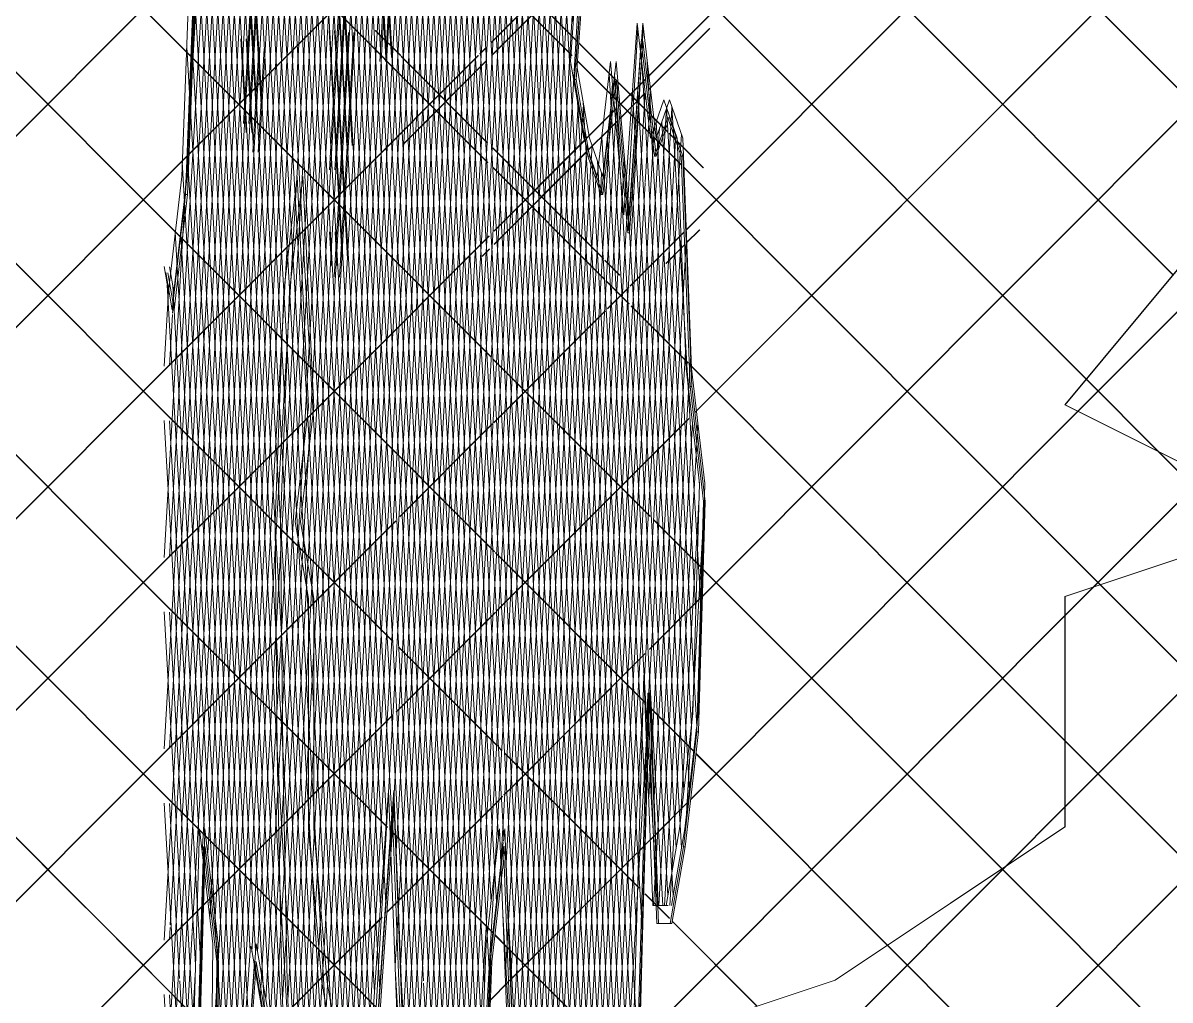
# Model space of a CAD drawing. Header units: millimetres. Extents: x -12186 to 152825, y -4386 to 9463.
# Drawn here: x 121776.2 to 122246.5, y 2484 to 2884.5 of the extents above; entities that cross this region are included whole.
import ezdxf

# ---------------------------------------------------------------- set-up
doc = ezdxf.new("R2010")
doc.units = ezdxf.units.MM
doc.layers.add('G-IMPT', color=8, linetype='Continuous', lineweight=5)
doc.layers.add('L-PLNT', color=71, linetype='Continuous', lineweight=5)

# ---------------------------------------------------------------- blocks, each defined once
blk = doc.blocks.new('SVA_Shades of Green Tree - Australian_Tree_based_on_Leopard_Tree_2901-V502-Section 4')
at = {"layer": 'G-IMPT'}
for p, q in [((-37479.13, 2801.15), (-37506.35, 3271.15)), ((-37476.91, 2801.15), (-37504.13, 3271.15)), ((-37482.46, 2780.32), (-37508.24, 3225.41)), ((-37480.25, 2780.32), (-37506.02, 3225.41)), ((-37509.41, 2690.55), (-37479.55, 3206.08)), ((-37507.19, 2690.55), (-37477.36, 3205.65)), ((-37590.54, 2544.3), (-37553.46, 3184.73)), ((-37588.33, 2544.3), (-37551.24, 3184.73)), ((-37530.71, 2750.63), (-37555.63, 3180.99)), ((-37528.49, 2750.63), (-37553.41, 3180.99)), ((-37408.15, 2862.19), (-37089.05, 3181.83)), ((-37408.13, 2862.08), (-37088.92, 3181.83)), ((-37530.05, 2648.69), (-38057.6, 3177.13)), ((-37529.92, 2648.69), (-38057.47, 3177.13)), ((-37530.71, 2829.06), (-37550.85, 3176.91)), ((-37528.49, 2829.06), (-37548.63, 3176.91)), ((-37530.71, 2636.45), (-37499.44, 3176.28)), ((-37528.49, 2636.45), (-37497.23, 3176.28)), ((-37513.18, 2703.84), (-37485.91, 3174.71)), ((-37510.96, 2703.89), (-37483.69, 3174.71)), ((-37587.52, 2518.16), (-37549.59, 3173.12)), ((-37585.3, 2518.16), (-37547.37, 3173.12)), ((-37499.7, 2779.75), (-37477.17, 3168.74)), ((-37497.48, 2779.75), (-37474.96, 3168.74)), ((-37586.75, 2452.95), (-37545.72, 3161.5)), ((-37584.54, 2452.95), (-37543.5, 3161.5)), ((-37630.51, 2670.89), (-38118.11, 3159.31)), ((-37630.38, 2670.89), (-38117.98, 3159.31)), ((-37524.22, 2670.04), (-37495.93, 3158.47)), ((-37522, 2670.04), (-37493.72, 3158.47)), ((-37478.31, 2865.5), (-37495.01, 3153.76)), ((-37476.1, 2865.5), (-37492.79, 3153.76)), ((-37392.3, 2799.63), (-37045.98, 3146.55)), ((-37392.3, 2799.51), (-37045.85, 3146.55)), ((-37530.71, 2672.21), (-37558.13, 3145.7)), ((-37528.49, 2672.21), (-37555.91, 3145.7)), ((-37515.25, 2870.43), (-37530.71, 3137.3)), ((-37502.29, 2652.02), (-37530.63, 3141.47)), ((-37513.04, 2870.43), (-37528.49, 3137.3)), ((-37500.07, 2652.02), (-37528.41, 3141.47)), ((-37520.65, 2653.32), (-37492.42, 3140.65)), ((-37518.43, 2653.32), (-37490.21, 3140.65)), ((-37606.24, 2508.62), (-37569.97, 3134.91)), ((-37606.24, 2587.05), (-37574.51, 3134.91)), ((-37606.24, 2665.48), (-37579.05, 3134.91)), ((-37604.01, 2587.18), (-37572.29, 3134.91)), ((-37604.01, 2665.61), (-37576.84, 3134.91)), ((-37603.66, 2514.79), (-37567.75, 3134.91)), ((-37560.27, 2633.73), (-37589.29, 3134.91)), ((-37558.06, 2633.73), (-37587.08, 3134.91)), ((-37584.91, 2406.28), (-37542.63, 3136.31)), ((-37559.79, 2703.94), (-37584.75, 3134.91)), ((-37582.7, 2406.28), (-37540.42, 3136.31)), ((-37557.58, 2703.94), (-37582.54, 3134.91)), ((-37557.98, 2750.99), (-37580.21, 3134.91)), ((-37555.76, 2750.99), (-37578, 3134.91)), ((-37555.55, 2787.53), (-37575.67, 3134.91)), ((-37553.34, 2787.53), (-37573.45, 3134.91)), ((-37552.52, 2813.67), (-37571.13, 3134.91)), ((-37550.31, 2813.67), (-37568.91, 3134.91)), ((-37606.24, 2430.2), (-37565.81, 3128.29)), ((-37603.95, 2431.34), (-37563.59, 3128.29)), ((-37533.91, 2570.62), (-37566.33, 3130.44)), ((-37531.69, 2570.62), (-37564.11, 3130.44)), ((-37494.18, 2796.55), (-37474.79, 3131.4)), ((-37491.97, 2796.55), (-37472.58, 3131.4)), ((-37385.49, 2649.61), (-36904.62, 3131.28)), ((-37385.49, 2649.48), (-36904.49, 3131.28)), ((-37487.79, 2793.84), (-37506.32, 3113.83)), ((-37485.57, 2793.84), (-37504.11, 3113.83)), ((-37603.33, 2401.93), (-37562.15, 3113.11)), ((-37594.73, 2512.13), (-37559.93, 3113.11)), ((-37530.68, 2593.38), (-37560.62, 3110.42)), ((-37528.47, 2593.38), (-37558.41, 3110.42)), ((-37388.6, 2724.92), (-37002.9, 3111.26)), ((-37388.58, 2724.8), (-37002.78, 3111.26)), ((-37549.62, 2780.42), (-37530.71, 3107.02)), ((-37547.4, 2780.42), (-37528.49, 3107.02)), ((-37489.54, 2798.29), (-37471.79, 3104.76)), ((-37487.33, 2798.29), (-37469.58, 3104.76)), ((-37558.69, 2528.08), (-37591.06, 3086.97)), ((-37556.48, 2528.08), (-37588.84, 3086.97)), ((-37580.53, 2403.55), (-37540.93, 3087.3)), ((-37578.31, 2403.55), (-37538.72, 3087.3)), ((-37551.95, 2818.62), (-37536.92, 3078.08)), ((-37549.73, 2818.62), (-37534.71, 3078.08)), ((-37152.46, 2819.46), (-37411.48, 3078.92)), ((-37152.33, 2819.46), (-37411.35, 3078.92)), ((-37516.27, 2101.5), (-37460.11, 3071.25)), ((-37514.05, 2101.5), (-37457.89, 3071.25)), ((-37504.21, 2231.3), (-37455.57, 3071.25)), ((-37501.99, 2231.3), (-37453.35, 3071.25)), ((-37478.8, 2826.84), (-37464.65, 3071.25)), ((-37476.59, 2826.84), (-37462.43, 3071.25)), ((-37409.95, 2155.58), (-37462.98, 3071.25)), ((-37407.74, 2155.58), (-37460.76, 3071.25)), ((-37407.22, 2186.94), (-37458.44, 3071.25)), ((-37405.09, 2188.23), (-37456.22, 3071.25)), ((-37504.09, 2604.67), (-37530.71, 3064.35)), ((-37501.87, 2604.67), (-37528.49, 3064.35)), ((-37492.74, 2800.94), (-37508.07, 3065.6)), ((-37490.53, 2800.94), (-37505.85, 3065.6)), ((-37441.55, 2622.74), (-37467.02, 3062.63)), ((-37439.33, 2622.74), (-37464.81, 3062.63)), ((-37405.81, 2240.87), (-37453.08, 3057.2)), ((-37413.48, 2411.63), (-37450.87, 3057.2)), ((-37466.27, 2808.04), (-37452.31, 3049.09)), ((-37464.05, 2808.04), (-37450.09, 3049.09)), ((-37530.05, 2883.98), (-37690.41, 3044.6)), ((-37529.92, 2883.98), (-37690.28, 3044.6)), ((-37530.74, 2871.18), (-37520.74, 3043.76)), ((-37528.52, 2871.18), (-37518.53, 3043.76)), ((-37503.91, 2758.44), (-37520.31, 3041.67)), ((-37501.69, 2758.44), (-37518.09, 3041.67)), ((-37460.49, 2871.47), (-37469.99, 3035.56)), ((-37458.28, 2871.47), (-37467.78, 3035.56)), ((-37557.18, 2423.48), (-37592.43, 3032.21)), ((-37554.96, 2423.48), (-37590.21, 3032.21)), ((-37530.05, 2805.55), (-37751.69, 3027.56)), ((-37529.92, 2805.55), (-37751.56, 3027.56)), ((-37547.55, 2737.65), (-37530.71, 3028.6)), ((-37545.34, 2737.65), (-37528.49, 3028.6)), ((-37530.71, 2793.31), (-37517.19, 3026.72)), ((-37528.49, 2793.31), (-37514.97, 3026.72)), ((-37496.6, 2789.18), (-37510.13, 3022.83)), ((-37494.39, 2789.18), (-37507.92, 3022.83)), ((-37458.37, 2865.91), (-37449.48, 3019.43)), ((-37456.16, 2865.91), (-37447.27, 3019.43)), ((-37530.05, 2727.12), (-37812.97, 3010.52)), ((-37529.92, 2727.12), (-37812.84, 3010.52)), ((-37500.46, 2777.42), (-37514.02, 3011.53)), ((-37498.25, 2777.42), (-37511.81, 3011.53)), ((-37530.71, 2714.88), (-37513.63, 3009.67)), ((-37528.49, 2714.88), (-37511.42, 3009.67)), ((-37463.27, 2840.98), (-37472.97, 3008.49)), ((-37461.05, 2840.98), (-37470.75, 3008.49)), ((-37192.49, 2781.26), (-37419.96, 3009.11)), ((-37192.62, 2781.26), (-37419.95, 3008.98)), ((-37455.6, 2835.41), (-37446.66, 2989.77)), ((-37453.38, 2835.41), (-37444.44, 2989.77)), ((-37514.64, 2708.59), (-37530.71, 2985.92)), ((-37512.43, 2708.59), (-37528.49, 2985.92)), ((-37562.63, 2439.15), (-37593.8, 2977.44)), ((-37560.41, 2439.15), (-37591.59, 2977.44)), ((-37531.33, 2834.34), (-37539.69, 2978.75)), ((-37529.11, 2834.34), (-37537.48, 2978.75)), ((-37466.04, 2810.49), (-37475.94, 2981.42)), ((-37463.83, 2810.49), (-37473.73, 2981.42)), ((-37795.54, 2709.43), (-37530.05, 2975.37)), ((-37795.41, 2709.43), (-37529.92, 2975.37)), ((-37573.69, 2843.27), (-37566.62, 2965.31)), ((-37571.48, 2843.27), (-37564.41, 2965.31)), ((-37453.6, 2791.48), (-37443.83, 2960.11)), ((-37451.39, 2791.48), (-37441.62, 2960.11)), ((-37568.62, 2850.91), (-37574.61, 2954.26)), ((-37566.41, 2850.91), (-37572.39, 2954.26)), ((-37538.45, 2824.36), (-37530.71, 2958.11)), ((-37536.24, 2824.36), (-37528.49, 2958.11)), ((-37547.89, 2653.42), (-37530.71, 2950.17)), ((-37545.68, 2653.42), (-37528.49, 2950.17)), ((-37517.71, 2868.78), (-37513.42, 2942.87)), ((-37515.5, 2868.78), (-37511.21, 2942.87)), ((-37228.22, 2738.49), (-37431.39, 2942.01)), ((-37228.09, 2738.49), (-37431.37, 2942.12)), ((-37438.5, 2883.78), (-37441.49, 2935.49)), ((-37452.84, 2726.13), (-37441.01, 2930.45)), ((-37450.63, 2726.13), (-37438.8, 2930.45)), ((-37485.58, 2788.23), (-37477.53, 2927.24)), ((-37483.37, 2788.23), (-37475.32, 2927.24)), ((-37468.82, 2779.99), (-37477.5, 2929.85)), ((-37466.61, 2779.99), (-37475.28, 2929.85)), ((-37570.94, 2504.21), (-37595.17, 2922.68)), ((-37568.72, 2504.21), (-37592.96, 2922.68)), ((-37438.64, 2878.91), (-37472.64, 2912.97)), ((-37438.63, 2878.77), (-37472.64, 2912.84)), ((-37516.04, 2654.23), (-37530.71, 2907.49)), ((-37513.82, 2654.23), (-37528.49, 2907.49)), ((-37472.09, 2876.57), (-37439.82, 2908.9)), ((-37472.09, 2876.45), (-37439.82, 2908.77)), ((-37593.54, 2905.16), (-37596.77, 2821.58)), ((-37438.85, 2871.18), (-37472.52, 2904.9)), ((-37438.98, 2871.18), (-37472.52, 2904.77)), ((-37472, 2871.18), (-37439.61, 2903.62)), ((-37471.87, 2871.18), (-37439.61, 2903.5)), ((-37451.88, 2664.27), (-37438.19, 2900.8)), ((-37438.05, 2864.83), (-37435.97, 2900.8)), ((-37771.51, 2655.08), (-37530.05, 2896.94)), ((-37771.38, 2655.08), (-37529.92, 2896.94)), ((-37473.43, 2827.26), (-37530.05, 2883.98)), ((-37473.43, 2827.39), (-37529.92, 2883.98)), ((-37533.18, 2787.87), (-37538.6, 2881.4)), ((-37536.46, 2780.32), (-37530.65, 2880.67)), ((-37530.96, 2787.87), (-37536.38, 2881.4)), ((-37534.24, 2780.32), (-37528.43, 2880.67)), ((-37509.35, 2871.18), (-37519.66, 2881.51)), ((-37509.22, 2871.18), (-37519.53, 2881.51)), ((-37440.25, 2394.64), (-37411.99, 2882.6)), ((-37436.85, 2877.12), (-37438.49, 2878.76)), ((-37436.86, 2877), (-37438.49, 2878.63)), ((-37410.09, 2877.09), (-37409.77, 2882.6)), ((-37407.58, 2857.28), (-37382.66, 2882.25)), ((-37407.57, 2857.17), (-37382.53, 2882.25)), ((-37573.41, 2468.57), (-37596.93, 2874.68)), ((-37571.25, 2469.4), (-37594.72, 2874.68)), ((-37572.51, 2839.69), (-37574.73, 2877.98)), ((-37570.3, 2839.69), (-37572.52, 2877.98)), ((-37569.83, 2831.51), (-37567.37, 2874.03)), ((-37567.61, 2831.51), (-37565.15, 2874.03)), ((-37476.72, 2871.94), (-37474.21, 2874.45)), ((-37476.72, 2871.81), (-37474.21, 2874.32)), ((-37438.03, 2394.64), (-37410.27, 2874.11)), ((-37421.25, 2861.36), (-37436.17, 2876.3)), ((-37421.12, 2861.36), (-37436.16, 2876.42)), ((-37410.55, 2876.52), (-37415.46, 2805.85)), ((-37410.27, 2874.11), (-37410.09, 2877.09)), ((-37547.05, 2589.49), (-37530.74, 2871.18)), ((-37544.84, 2589.49), (-37528.52, 2871.18)), ((-37530.05, 2818.51), (-37477.47, 2871.18)), ((-37529.92, 2818.51), (-37477.34, 2871.18)), ((-37473.56, 2835.46), (-37508.96, 2870.91)), ((-37473.56, 2835.33), (-37508.96, 2870.79)), ((-37507.94, 2835.18), (-37474.12, 2869.06)), ((-37453.03, 2742.7), (-37460.49, 2871.47)), ((-37450.82, 2742.7), (-37458.28, 2871.47)), ((-37422.33, 2854.63), (-37436.68, 2869)), ((-37507.81, 2835.18), (-37474.12, 2868.93)), ((-37471.22, 2743.06), (-37478.31, 2865.5)), ((-37469.01, 2743.06), (-37476.1, 2865.5)), ((-37470.75, 2652.15), (-37458.37, 2865.91)), ((-37468.54, 2652.15), (-37456.16, 2865.91)), ((-37449.67, 2664.27), (-37438.07, 2864.55)), ((-37422.34, 2854.51), (-37436.68, 2868.88)), ((-37393.07, 2569.97), (-37410.37, 2868.59)), ((-37407.41, 2855.85), (-37408.15, 2868.59)), ((-37437.61, 2597.08), (-37422.38, 2860.02)), ((-37403.96, 2522.78), (-37423.71, 2863.81)), ((-37421.36, 2861.36), (-37421.5, 2863.81)), ((-37420.98, 2854.88), (-37421.36, 2861.36)), ((-37412.32, 2852.54), (-37420.78, 2861.02)), ((-37412.33, 2852.42), (-37420.76, 2860.87)), ((-37420.38, 2856.4), (-37420.17, 2860.02)), ((-37411.92, 2858.29), (-37408.93, 2861.29)), ((-37411.91, 2858.42), (-37408.93, 2861.41)), ((-37437.14, 2369.88), (-37408.96, 2856.47)), ((-37401.75, 2522.78), (-37420.98, 2854.88)), ((-37420.67, 2851.3), (-37420.38, 2856.4)), ((-37419.86, 2850.46), (-37411.91, 2858.42)), ((-37419.85, 2850.34), (-37411.92, 2858.29)), ((-37396.25, 2546.43), (-37414.18, 2856.07)), ((-37412.33, 2852.4), (-37408.93, 2855.81)), ((-37412.32, 2852.54), (-37408.93, 2855.93)), ((-37394.04, 2546.43), (-37411.97, 2856.07)), ((-37406.67, 2843.11), (-37407.41, 2855.85)), ((-37406.99, 2852.22), (-37406.75, 2856.47)), ((-37450.45, 2610.62), (-37436.51, 2851.32)), ((-37414, 2460.81), (-37436.67, 2852.24)), ((-37435.39, 2597.08), (-37420.67, 2851.3)), ((-37434.59, 2846.28), (-37434.29, 2851.32)), ((-37433.87, 2842.17), (-37434.45, 2852.24)), ((-37420.82, 2852.99), (-37422.34, 2854.51)), ((-37420.83, 2853.13), (-37422.33, 2854.63)), ((-37412.83, 2845.12), (-37420.02, 2852.32)), ((-37412.84, 2845), (-37420.01, 2852.18)), ((-37419.42, 2845.42), (-37412.32, 2852.54)), ((-37419.41, 2845.3), (-37412.33, 2852.4)), ((-37407.15, 2847.24), (-37412.33, 2852.42)), ((-37407.17, 2847.39), (-37412.32, 2852.54)), ((-37407.24, 2847.97), (-37406.99, 2852.22)), ((-37434.77, 2843.1), (-37434.59, 2846.28)), ((-37433.02, 2837.28), (-37423.2, 2847.12)), ((-37433, 2837.17), (-37423.21, 2846.97)), ((-37427.61, 2377.61), (-37400.25, 2850.08)), ((-37423.21, 2846.97), (-37420.53, 2849.66)), ((-37423.2, 2847.12), (-37420.54, 2849.78)), ((-37408.91, 2819.08), (-37407.24, 2847.97)), ((-37401.16, 2841.37), (-37406.34, 2846.55)), ((-37401.2, 2841.27), (-37406.32, 2846.4)), ((-37388.22, 2643.08), (-37400.2, 2849.95)), ((-37398.38, 2844.03), (-37398.03, 2850.08)), ((-37397.5, 2841.48), (-37397.99, 2849.95)), ((-37450.9, 2627.33), (-37463.27, 2840.98)), ((-37448.68, 2627.33), (-37461.05, 2840.98)), ((-37448.23, 2610.62), (-37434.77, 2843.1)), ((-37433.5, 2835.8), (-37433.87, 2842.17)), ((-37432.21, 2832.61), (-37423.91, 2840.92)), ((-37432.19, 2832.5), (-37423.93, 2840.78)), ((-37430.03, 2414.22), (-37405.29, 2841.49)), ((-37425.39, 2377.61), (-37398.49, 2842.21)), ((-37423.93, 2840.78), (-37420.09, 2844.62)), ((-37423.91, 2840.92), (-37420.1, 2844.74)), ((-37406.11, 2838.26), (-37412.84, 2845)), ((-37406.13, 2838.4), (-37412.83, 2845.12)), ((-37390.86, 2569.97), (-37406.67, 2843.11)), ((-37390.04, 2596.1), (-37404.4, 2844.03)), ((-37403.46, 2834.75), (-37403.07, 2841.49)), ((-37401.91, 2839.22), (-37402.19, 2844.03)), ((-37399.88, 2839.95), (-37401.2, 2841.27)), ((-37399.87, 2840.08), (-37401.16, 2841.37)), ((-37398.49, 2842.21), (-37398.38, 2844.03)), ((-37397.35, 2838.94), (-37397.5, 2841.48)), ((-37470.92, 2799.31), (-37433.65, 2836.65)), ((-37470.92, 2799.19), (-37433.63, 2836.54)), ((-37410.97, 2565.37), (-37426.74, 2837.67)), ((-37424.45, 2836.31), (-37424.53, 2837.67)), ((-37409.03, 2570.04), (-37424.45, 2836.31)), ((-37409.36, 2614.25), (-37396.35, 2838.88)), ((-37403.21, 2835.48), (-37405.29, 2837.57)), ((-37403.24, 2835.38), (-37405.28, 2837.42)), ((-37387.83, 2596.1), (-37401.91, 2839.22)), ((-37396.61, 2836.81), (-37399.16, 2839.36)), ((-37396.54, 2836.61), (-37399.15, 2839.22)), ((-37386.28, 2647.75), (-37397.35, 2838.94)), ((-37394.49, 2832.83), (-37394.14, 2838.88)), ((-37426.1, 2787.92), (-37471.44, 2833.33)), ((-37426.09, 2787.79), (-37471.43, 2833.2)), ((-37470.84, 2793.92), (-37432.84, 2831.98)), ((-37470.84, 2793.79), (-37432.82, 2831.87)), ((-37470.38, 2580.15), (-37455.6, 2835.41)), ((-37468.17, 2580.15), (-37453.38, 2835.41)), ((-37448.34, 2568.53), (-37432.96, 2834.11)), ((-37412.06, 2465.48), (-37433.5, 2835.8)), ((-37431.1, 2828.07), (-37430.75, 2834.11)), ((-37427.81, 2414.22), (-37403.46, 2834.75)), ((-37394.07, 2826.19), (-37403.24, 2835.38)), ((-37394.07, 2826.33), (-37403.21, 2835.48)), ((-37385.02, 2825.2), (-37395.48, 2835.67)), ((-37385.15, 2825.2), (-37395.41, 2835.48)), ((-37394.59, 2831.01), (-37394.49, 2832.83)), ((-37575.89, 2432.93), (-37598.75, 2827.63)), ((-37573.73, 2433.76), (-37596.54, 2827.63)), ((-37520.49, 2652.69), (-37530.71, 2829.06)), ((-37518.28, 2652.69), (-37528.49, 2829.06)), ((-37481.62, 2778.18), (-37478.8, 2826.84)), ((-37479.41, 2778.18), (-37476.59, 2826.84)), ((-37440.3, 2472.22), (-37419.65, 2828.65)), ((-37431.21, 2826.25), (-37431.1, 2828.07)), ((-37412.49, 2513.09), (-37430.7, 2827.6)), ((-37428, 2819.14), (-37428.49, 2827.6)), ((-37417.65, 2825.03), (-37417.44, 2828.65)), ((-37407.15, 2614.25), (-37394.59, 2831.01)), ((-37425.81, 2779.69), (-37471.31, 2825.27)), ((-37425.81, 2779.56), (-37471.31, 2825.14)), ((-37446.13, 2568.53), (-37431.21, 2826.25)), ((-37439.91, 2635.81), (-37429.07, 2822.91)), ((-37427.21, 2816.87), (-37426.86, 2822.91)), ((-37417.95, 2819.94), (-37417.65, 2825.03)), ((-37222.3, 2654.26), (-37393.31, 2825.56)), ((-37222.42, 2654.26), (-37393.3, 2825.43)), ((-37694.75, 2653.54), (-37530.05, 2818.51)), ((-37694.62, 2653.54), (-37529.92, 2818.51)), ((-37596.77, 2821.58), (-37597.27, 2817.25)), ((-37560.61, 2669.04), (-37551.95, 2818.62)), ((-37558.4, 2669.04), (-37549.73, 2818.62)), ((-37554.86, 2774.4), (-37549.39, 2821.58)), ((-37549.39, 2821.58), (-37544.84, 2727.22)), ((-37438.08, 2472.22), (-37417.95, 2819.94)), ((-37434.92, 2369.88), (-37408.93, 2818.83)), ((-37427.85, 2816.59), (-37428, 2819.14)), ((-37399.66, 2526.83), (-37416.66, 2820.43)), ((-37397.44, 2526.83), (-37414.45, 2820.43)), ((-37547.36, 2724.54), (-37552.52, 2813.67)), ((-37545.15, 2724.54), (-37550.31, 2813.67)), ((-37437.69, 2635.81), (-37427.31, 2815.05)), ((-37410.54, 2517.76), (-37427.85, 2816.59)), ((-37427.31, 2815.05), (-37427.21, 2816.87)), ((-37231.54, 2725.38), (-37142.56, 2814.51)), ((-37231.41, 2725.38), (-37142.43, 2814.51)), ((-37471.13, 2724.14), (-37466.27, 2808.04)), ((-37468.91, 2724.14), (-37464.05, 2808.04)), ((-37416.8, 1960.06), (-37466.04, 2810.49)), ((-37415.41, 1974.38), (-37463.83, 2810.49)), ((-37472.11, 2747.51), (-37530.05, 2805.55)), ((-37472.11, 2747.64), (-37529.92, 2805.55)), ((-37579.18, 2411.3), (-37601.62, 2798.81)), ((-37599.33, 2797.44), (-37599.41, 2798.81)), ((-37537.56, 2785.06), (-37538.36, 2798.88)), ((-37535.34, 2785.06), (-37536.14, 2798.88)), ((-37474.79, 2490.88), (-37492.74, 2800.94)), ((-37472.77, 2494.34), (-37490.53, 2800.94)), ((-37470.78, 2656.94), (-37479.13, 2801.15)), ((-37468.56, 2656.94), (-37476.91, 2801.15)), ((-37415.14, 2776.76), (-37393.02, 2798.92)), ((-37415.13, 2776.64), (-37393.01, 2798.8)), ((-37392.1, 2794.36), (-37386.74, 2799.73)), ((-37392.1, 2794.24), (-37386.61, 2799.73)), ((-37576.97, 2411.3), (-37599.33, 2797.44)), ((-37530.05, 2740.08), (-37472.93, 2797.3)), ((-37529.92, 2740.08), (-37472.93, 2797.17)), ((-37521.11, 2253.23), (-37489.54, 2798.29)), ((-37518.89, 2253.23), (-37487.33, 2798.29)), ((-37502.34, 2655.71), (-37494.18, 2796.55)), ((-37500.12, 2655.71), (-37491.97, 2796.55)), ((-37472.17, 2524.2), (-37487.79, 2793.84)), ((-37469.96, 2524.2), (-37485.57, 2793.84)), ((-37407.54, 2567.2), (-37394.24, 2796.87)), ((-37392.57, 2787.48), (-37392.13, 2795.13)), ((-37392.13, 2795.13), (-37392.03, 2796.87)), ((-37545.55, 2536.97), (-37530.71, 2793.31)), ((-37543.34, 2536.97), (-37528.49, 2793.31)), ((-37476.6, 2443.83), (-37496.6, 2789.18)), ((-37474.59, 2447.29), (-37494.39, 2789.18)), ((-37475.79, 2788.95), (-37472.84, 2791.91)), ((-37475.79, 2788.83), (-37472.84, 2791.78)), ((-37468.15, 2540.19), (-37453.6, 2791.48)), ((-37465.94, 2540.19), (-37451.39, 2791.48)), ((-37400.54, 2785.91), (-37392.81, 2793.65)), ((-37400.41, 2785.91), (-37392.81, 2793.52)), ((-37550.39, 2698.4), (-37555.55, 2787.53)), ((-37548.18, 2698.4), (-37553.34, 2787.53)), ((-37520.46, 2185.92), (-37485.58, 2788.23)), ((-37518.25, 2185.92), (-37483.37, 2788.23)), ((-37419.36, 2781.16), (-37425.54, 2787.36)), ((-37419.48, 2781.16), (-37425.53, 2787.22)), ((-37405.33, 2567.2), (-37392.57, 2787.48)), ((-37559.96, 2601.82), (-37549.62, 2780.42)), ((-37557.75, 2601.82), (-37547.4, 2780.42)), ((-37503.27, 2718.09), (-37499.7, 2779.75)), ((-37501.05, 2718.09), (-37497.48, 2779.75)), ((-37470.33, 2570.82), (-37482.46, 2780.32)), ((-37468.12, 2570.82), (-37480.25, 2780.32)), ((-37421.14, 1956.62), (-37468.82, 2779.99)), ((-37418.92, 1956.62), (-37466.61, 2779.99)), ((-37591.8, 2550.71), (-37604.9, 2776.99)), ((-37602.36, 2771.31), (-37602.69, 2776.99)), ((-37518.4, 2143.15), (-37481.62, 2778.18)), ((-37516.18, 2143.15), (-37479.41, 2778.18)), ((-37479.12, 2408.9), (-37500.46, 2777.42)), ((-37476.91, 2408.9), (-37498.25, 2777.42)), ((-37415.52, 2769.38), (-37425.08, 2778.96)), ((-37415.51, 2769.25), (-37425.07, 2778.82)), ((-37424.45, 2767.44), (-37415.65, 2776.25)), ((-37424.44, 2767.32), (-37415.65, 2776.12)), ((-37606.24, 2743.91), (-37604.46, 2774.48)), ((-37602.51, 2769.98), (-37602.25, 2774.48)), ((-37589.58, 2550.71), (-37602.36, 2771.31)), ((-37558.5, 2680.04), (-37554.86, 2774.4)), ((-37602.77, 2765.52), (-37602.68, 2767)), ((-37602.68, 2767), (-37602.57, 2769.02)), ((-37471.03, 2720.78), (-37425.36, 2766.53)), ((-37471.02, 2720.65), (-37425.35, 2766.4)), ((-37391.36, 2745.19), (-37414.78, 2768.64)), ((-37391.35, 2745.05), (-37414.78, 2768.51)), ((-37604.01, 2744.04), (-37602.79, 2765.08)), ((-37483.02, 2397.7), (-37503.91, 2758.44)), ((-37480.8, 2397.7), (-37501.69, 2758.44)), ((-37236.9, 2563.16), (-37048.54, 2751.83)), ((-37236.77, 2563.16), (-37048.41, 2751.83)), ((-37547.05, 2562.31), (-37557.98, 2750.99)), ((-37544.84, 2562.31), (-37555.76, 2750.99)), ((-37526.85, 2684), (-37530.71, 2750.63)), ((-37524.63, 2684), (-37528.49, 2750.63)), ((-37406.98, 2682.4), (-37471.37, 2746.89)), ((-37406.98, 2682.27), (-37471.37, 2746.76)), ((-37405.58, 2522.78), (-37392.43, 2749.82)), ((-37390.76, 2740.44), (-37390.31, 2748.08)), ((-37390.31, 2748.08), (-37390.21, 2749.82)), ((-37424.82, 1941.73), (-37471.22, 2743.06)), ((-37422.6, 1941.73), (-37469.01, 2743.06)), ((-37444.65, 2597.96), (-37453.03, 2742.7)), ((-37442.44, 2597.96), (-37450.82, 2742.7)), ((-37236.77, 2590.33), (-37390.15, 2743.97)), ((-37236.9, 2590.33), (-37390.15, 2743.84)), ((-37585.19, 2684.85), (-37530.05, 2740.08)), ((-37585.07, 2684.85), (-37529.92, 2740.08)), ((-37549.26, 2708.11), (-37547.55, 2737.65)), ((-37547.05, 2708.11), (-37545.34, 2737.65)), ((-37403.36, 2522.78), (-37390.76, 2740.44)), ((-37198.73, 2708.95), (-37228.22, 2738.49)), ((-37198.6, 2708.95), (-37228.09, 2738.49)), ((-37544.84, 2727.22), (-37550.3, 2680.04)), ((-37538.15, 2565.41), (-37547.36, 2724.54)), ((-37535.93, 2565.41), (-37545.15, 2724.54)), ((-37470.79, 2667.76), (-37530.05, 2727.12)), ((-37470.8, 2667.89), (-37529.92, 2727.12)), ((-37502.39, 2184.25), (-37471.13, 2724.14)), ((-37500.18, 2184.25), (-37468.91, 2724.14)), ((-37466.34, 2493.14), (-37452.84, 2726.13)), ((-37464.12, 2493.14), (-37450.63, 2726.13)), ((-37390.3, 2566.36), (-37231.54, 2725.38)), ((-37390.27, 2566.26), (-37231.41, 2725.38)), ((-37593.31, 2498.43), (-37606.24, 2721.61)), ((-37591.37, 2503.1), (-37604.01, 2721.48)), ((-37509.55, 2682.19), (-37471.66, 2720.15)), ((-37509.55, 2682.06), (-37471.66, 2720.02)), ((-37470.01, 2643.37), (-37391.06, 2722.46)), ((-37470.01, 2643.24), (-37391.06, 2722.32)), ((-37401.03, 2522.78), (-37389.58, 2720.63)), ((-37387.61, 2716.38), (-37387.36, 2720.63)), ((-37539.07, 2570.41), (-37530.71, 2714.88)), ((-37536.86, 2570.41), (-37528.49, 2714.88)), ((-37507.67, 2642.01), (-37503.27, 2718.09)), ((-37505.46, 2642.01), (-37501.05, 2718.09)), ((-37387.85, 2712.13), (-37387.61, 2716.38)), ((-37398.82, 2522.78), (-37387.85, 2712.13)), ((-37551.3, 2673.02), (-37549.26, 2708.11)), ((-37549.08, 2673.02), (-37547.05, 2708.11)), ((-37489.47, 2273.91), (-37514.64, 2708.59)), ((-37499.88, 2491.83), (-37512.43, 2708.59)), ((-37406.66, 2314.68), (-37017.21, 2704.78)), ((-37406.65, 2314.57), (-37017.09, 2704.78)), ((-37163.7, 2673.86), (-37198.73, 2708.95)), ((-37163.57, 2673.86), (-37198.6, 2708.95)), ((-37541.78, 2392.8), (-37559.79, 2703.94)), ((-37539.48, 2391.38), (-37557.58, 2703.94)), ((-37516.04, 2654.49), (-37513.18, 2703.84)), ((-37513.82, 2654.49), (-37510.96, 2703.84)), ((-37547.73, 2652.51), (-37550.39, 2698.4)), ((-37545.52, 2652.51), (-37548.18, 2698.4)), ((-37386.71, 2695.35), (-37386.77, 2696.38)), ((-37384.49, 2695.35), (-37384.55, 2696.38)), ((-37225.16, 2653.35), (-37179.34, 2699.25)), ((-37225.03, 2653.35), (-37179.21, 2699.25)), ((-37525.56, 2411.61), (-37509.41, 2690.55)), ((-37523.34, 2411.61), (-37507.19, 2690.55)), ((-37394.45, 2558.11), (-37386.92, 2688.11)), ((-37385.51, 2674.09), (-37384.7, 2688.11)), ((-37745.99, 2523.78), (-37585.19, 2684.85)), ((-37745.86, 2523.78), (-37585.07, 2684.85)), ((-37517.52, 2522.94), (-37526.85, 2684)), ((-37515.35, 2523.77), (-37524.63, 2684)), ((-37385.89, 2661.27), (-37405.41, 2680.82)), ((-37557.59, 2585.68), (-37558.5, 2680.04)), ((-37550.3, 2680.04), (-37544.84, 2648.59)), ((-37530.05, 2661.65), (-37511.24, 2680.5)), ((-37529.92, 2661.65), (-37511.24, 2680.37)), ((-37385.89, 2661.15), (-37405.41, 2680.7)), ((-37558.94, 2540.99), (-37551.3, 2673.02)), ((-37556.73, 2540.99), (-37549.08, 2673.02)), ((-37528, 2625.57), (-37530.71, 2672.21)), ((-37525.79, 2625.57), (-37528.49, 2672.21)), ((-37392.23, 2558.11), (-37385.51, 2674.09)), ((-37530.05, 2570.27), (-37630.51, 2670.89)), ((-37529.92, 2570.27), (-37630.38, 2670.89)), ((-37570.18, 2503.82), (-37560.61, 2669.04)), ((-37567.96, 2503.82), (-37558.4, 2669.04)), ((-37530.71, 2558.03), (-37524.22, 2670.04)), ((-37528.49, 2558.03), (-37522, 2670.04)), ((-37408.93, 2605.92), (-37470.33, 2667.43)), ((-37408.93, 2605.79), (-37470.33, 2667.3)), ((-37464.32, 2449.43), (-37451.88, 2664.27)), ((-37462.11, 2449.43), (-37449.67, 2664.27)), ((-37565.23, 2626.42), (-37530.05, 2661.65)), ((-37565.1, 2626.42), (-37529.92, 2661.65)), ((-37262.63, 2537.81), (-37385.17, 2660.55)), ((-37262.76, 2537.81), (-37385.17, 2660.43)), ((-37530.05, 2491.83), (-37692.1, 2654.16)), ((-37529.92, 2491.83), (-37691.98, 2654.16)), ((-37557.7, 2484), (-37547.89, 2653.42)), ((-37555.49, 2484), (-37545.68, 2653.42)), ((-37530.71, 2479.6), (-37520.65, 2653.32)), ((-37528.49, 2479.6), (-37518.43, 2653.32)), ((-37515.04, 2558.58), (-37520.49, 2652.69)), ((-37512.9, 2559.91), (-37518.28, 2652.69)), ((-37516.97, 2638.38), (-37516.04, 2654.49)), ((-37482.78, 2080), (-37516.04, 2654.23)), ((-37514.75, 2638.38), (-37513.82, 2654.49)), ((-37480.57, 2080), (-37513.82, 2654.23)), ((-37505.14, 2607.28), (-37502.34, 2655.71)), ((-37502.93, 2607.28), (-37500.12, 2655.71)), ((-37454.81, 2381.24), (-37470.78, 2656.94)), ((-37452.6, 2381.24), (-37468.56, 2656.94)), ((-37236.9, 2641.59), (-37225.16, 2653.35)), ((-37236.77, 2641.59), (-37225.03, 2653.35)), ((-37053.29, 2484.85), (-37222.42, 2654.26)), ((-37053.17, 2484.85), (-37222.3, 2654.26)), ((-37547.05, 2640.74), (-37547.73, 2652.51)), ((-37544.84, 2640.89), (-37545.52, 2652.51)), ((-37544.84, 2648.59), (-37544.84, 2554.23)), ((-37512.51, 2631.13), (-37530.05, 2648.69)), ((-37512.51, 2631.25), (-37529.92, 2648.69)), ((-37486.1, 2372.55), (-37502.29, 2652.02)), ((-37483.89, 2372.55), (-37500.07, 2652.02)), ((-37487.79, 2358.01), (-37470.75, 2652.15)), ((-37485.57, 2358.01), (-37468.54, 2652.15)), ((-37407.26, 2627.67), (-37386.25, 2648.71)), ((-37407.25, 2627.81), (-37386.25, 2648.85)), ((-37386.01, 2643.08), (-37386.28, 2647.75)), ((-37638.24, 2521.78), (-37755.49, 2639.23)), ((-37529.92, 2413.41), (-37755.36, 2639.23)), ((-37594.19, 2435.17), (-37606.24, 2643.18)), ((-37593.05, 2453.71), (-37604.01, 2643.05)), ((-37542.42, 2560.78), (-37547.05, 2640.74)), ((-37540.21, 2560.78), (-37544.84, 2640.74)), ((-37513.29, 2545.06), (-37507.67, 2642.01)), ((-37511.11, 2602.2), (-37470.39, 2642.99)), ((-37511.11, 2602.07), (-37470.38, 2642.87)), ((-37511.07, 2545.06), (-37505.46, 2642.01)), ((-37316.73, 2561.62), (-37236.9, 2641.59)), ((-37316.6, 2561.62), (-37236.77, 2641.59)), ((-37534.94, 2563.31), (-37530.71, 2636.45)), ((-37532.73, 2563.31), (-37528.49, 2636.45)), ((-37530.71, 2401.17), (-37516.97, 2638.38)), ((-37528.49, 2401.17), (-37514.75, 2638.38)), ((-37454.65, 2381.24), (-37439.91, 2635.81)), ((-37452.43, 2381.24), (-37437.69, 2635.81)), ((-37546.3, 2392.42), (-37560.27, 2633.73)), ((-37544.06, 2392.04), (-37558.06, 2633.73)), ((-37703.27, 2488.14), (-37565.23, 2626.42)), ((-37703.15, 2488.14), (-37565.1, 2626.42)), ((-37520, 2487.3), (-37528, 2625.57)), ((-37517.83, 2488.13), (-37525.79, 2625.57)), ((-37469.48, 2588.02), (-37510.08, 2628.68)), ((-37469.48, 2588.15), (-37510.07, 2628.81)), ((-37463.5, 2571.46), (-37408.93, 2626.13)), ((-37463.37, 2571.46), (-37408.93, 2626)), ((-37447.76, 2573.19), (-37450.9, 2627.33)), ((-37445.55, 2573.19), (-37448.68, 2627.33)), ((-37437.75, 2557.26), (-37441.55, 2622.74)), ((-37435.54, 2557.26), (-37439.33, 2622.74)), ((-37461.85, 2413.79), (-37450.45, 2610.62)), ((-37459.63, 2413.79), (-37448.23, 2610.62)), ((-37511.47, 2498.01), (-37505.14, 2607.28)), ((-37509.26, 2498.01), (-37502.93, 2607.28)), ((-37425.19, 2341), (-37409.75, 2607.52)), ((-37407.69, 2604.87), (-37407.58, 2606.7)), ((-37407.65, 2603.74), (-37407.47, 2609.74)), ((-37566.77, 2484.22), (-37559.96, 2601.82)), ((-37564.56, 2484.22), (-37557.75, 2601.82)), ((-37488.82, 2341.13), (-37504.09, 2604.67)), ((-37486.84, 2345.06), (-37501.87, 2604.67)), ((-37408.35, 2593.5), (-37407.69, 2604.87)), ((-37388.79, 2585.75), (-37407.3, 2604.29)), ((-37388.8, 2585.64), (-37407.3, 2604.16)), ((-37519.07, 2594.23), (-37512.58, 2600.73)), ((-37518.94, 2594.23), (-37512.58, 2600.6)), ((-37462.11, 2173.88), (-37437.61, 2597.08)), ((-37459.9, 2173.88), (-37435.39, 2597.08)), ((-37439.49, 2508.88), (-37444.65, 2597.96)), ((-37437.28, 2508.88), (-37442.44, 2597.96)), ((-37522.47, 2451.66), (-37530.68, 2593.38)), ((-37530.05, 2583.23), (-37519.07, 2594.23)), ((-37529.92, 2583.23), (-37518.94, 2594.23)), ((-37520.31, 2452.49), (-37528.47, 2593.38)), ((-37422.97, 2341), (-37408.35, 2593.5)), ((-37555.88, 2436.95), (-37547.05, 2589.49)), ((-37553.67, 2436.95), (-37544.84, 2589.49)), ((-37467.7, 2586.36), (-37469.29, 2587.96)), ((-37467.7, 2586.23), (-37469.29, 2587.83)), ((-37084.62, 2437.8), (-37236.9, 2590.33)), ((-37084.49, 2437.8), (-37236.77, 2590.33)), ((-37660.56, 2452.5), (-37530.05, 2583.23)), ((-37660.43, 2452.5), (-37529.92, 2583.23)), ((-37555.77, 2491.32), (-37557.59, 2585.68)), ((-37445.53, 2564.16), (-37466.67, 2585.33)), ((-37446.8, 2565.3), (-37466.67, 2585.2)), ((-37374.44, 2571.25), (-37388.14, 2584.97)), ((-37374.31, 2571.25), (-37388.13, 2585.09)), ((-37480.53, 2404.85), (-37470.38, 2580.15)), ((-37478.32, 2404.85), (-37468.17, 2580.15)), ((-37440.44, 2446.83), (-37447.76, 2573.19)), ((-37438.23, 2446.83), (-37445.55, 2573.19)), ((-37542.82, 2505.6), (-37539.07, 2570.41)), ((-37540.61, 2505.6), (-37536.86, 2570.41)), ((-37530.71, 2515.35), (-37533.91, 2570.62)), ((-37528.49, 2515.35), (-37531.69, 2570.62)), ((-37514.59, 2554.78), (-37530.05, 2570.27)), ((-37514.57, 2554.88), (-37529.92, 2570.27)), ((-37469.15, 2550.34), (-37470.33, 2570.82)), ((-37466.93, 2550.34), (-37468.12, 2570.82)), ((-37466.86, 2568.09), (-37463.5, 2571.46)), ((-37466.86, 2567.96), (-37463.37, 2571.46)), ((-37459.19, 2381.24), (-37448.34, 2568.53)), ((-37456.98, 2381.24), (-37446.13, 2568.53)), ((-37408.76, 2565.37), (-37409.03, 2570.04)), ((-37309.75, 2506.45), (-37374.44, 2571.25)), ((-37309.62, 2506.45), (-37374.31, 2571.25)), ((-37596.74, 2400.83), (-37606.24, 2564.75)), ((-37599.86, 2492.9), (-37604.01, 2564.62)), ((-37539.73, 2480.65), (-37534.94, 2563.31)), ((-37530.71, 2436.92), (-37538.15, 2565.41)), ((-37537.51, 2480.65), (-37532.73, 2563.31)), ((-37528.49, 2436.92), (-37535.93, 2565.41)), ((-37511.16, 2523.73), (-37469.11, 2565.84)), ((-37511.15, 2523.6), (-37469.11, 2565.72)), ((-37469, 2565.95), (-37467.41, 2567.54)), ((-37469, 2565.82), (-37467.41, 2567.41)), ((-37411.41, 2529.85), (-37445.66, 2564.16)), ((-37411.41, 2529.98), (-37445.53, 2564.16)), ((-37405.61, 2551.02), (-37391.14, 2565.52)), ((-37405.61, 2550.9), (-37391.15, 2565.37)), ((-37545.65, 2538.08), (-37547.05, 2562.31)), ((-37543.43, 2538.08), (-37544.84, 2562.31)), ((-37536.81, 2463.83), (-37542.42, 2560.78)), ((-37534.59, 2463.83), (-37540.21, 2560.78)), ((-37522.97, 2412.69), (-37512.62, 2561.58)), ((-37411.28, 2466.78), (-37316.6, 2561.62)), ((-37408.93, 2469.27), (-37316.73, 2561.62)), ((-37261.1, 2538.92), (-37236.9, 2563.16)), ((-37260.97, 2538.92), (-37236.77, 2563.16)), ((-37589.69, 2546.83), (-37589.48, 2554.23)), ((-37589.48, 2554.23), (-37584.01, 2507.05)), ((-37544.84, 2554.23), (-37539.37, 2491.32)), ((-37536.32, 2461.05), (-37530.71, 2558.03)), ((-37534.11, 2461.05), (-37528.49, 2558.03)), ((-37467.08, 2549.1), (-37466.48, 2554.23)), ((-37425.55, 2346.46), (-37437.75, 2557.26)), ((-37423.33, 2346.46), (-37435.54, 2557.26)), ((-37471.2, 2511.44), (-37512.27, 2552.58)), ((-37471.21, 2511.33), (-37512.27, 2552.45)), ((-37408.93, 2547.7), (-37405.61, 2551.02)), ((-37408.93, 2547.57), (-37405.61, 2550.9)), ((-37589.78, 2544.03), (-37589.69, 2546.83)), ((-37468.61, 2535.86), (-37467.13, 2548.64)), ((-37411.19, 2545.43), (-37409.7, 2546.93)), ((-37411.19, 2545.3), (-37409.7, 2546.79)), ((-37592.21, 2459.87), (-37589.78, 2544.03)), ((-37564.55, 2444.14), (-37558.94, 2540.99)), ((-37561.59, 2457.09), (-37556.73, 2540.99)), ((-37464.7, 2491.83), (-37412.21, 2544.41)), ((-37464.57, 2491.83), (-37412.2, 2544.29)), ((-37552.92, 2409.75), (-37545.55, 2536.97)), ((-37550.7, 2409.86), (-37543.34, 2536.97)), ((-37537.15, 2391.32), (-37545.65, 2538.08)), ((-37534.94, 2391.4), (-37543.43, 2538.08)), ((-37411.05, 2388.72), (-37261.1, 2538.92)), ((-37411.04, 2388.59), (-37260.97, 2538.92)), ((-37135.76, 2410.6), (-37262.76, 2537.81)), ((-37135.63, 2410.6), (-37262.63, 2537.81)), ((-37551.3, 2400.46), (-37558.69, 2528.08)), ((-37549.09, 2400.46), (-37556.48, 2528.08)), ((-37404.53, 2523.09), (-37408.93, 2527.49)), ((-37404.53, 2522.96), (-37408.93, 2527.36)), ((-37530.05, 2413.41), (-37637.55, 2521.09)), ((-37514.89, 2519.86), (-37511.15, 2523.6)), ((-37514.88, 2520), (-37511.16, 2523.73)), ((-37398.97, 2517.52), (-37404.53, 2523.09)), ((-37398.96, 2517.38), (-37404.53, 2522.96)), ((-37530.05, 2504.8), (-37516.82, 2518.05)), ((-37529.92, 2504.8), (-37516.83, 2517.91)), ((-37459.35, 2381.24), (-37467.34, 2519.18)), ((-37457.14, 2381.24), (-37465.13, 2519.18)), ((-37410.27, 2513.09), (-37410.54, 2517.76)), ((-37363.13, 2481.49), (-37397.87, 2516.29)), ((-37363, 2481.49), (-37397.85, 2516.4)), ((-37604.01, 2508.75), (-37603.72, 2513.74)), ((-37601.13, 2401.65), (-37594.76, 2511.65)), ((-37524.95, 2416.01), (-37530.71, 2515.35)), ((-37522.79, 2416.85), (-37528.49, 2515.35)), ((-37584.01, 2507.05), (-37584.92, 2412.69)), ((-37569.04, 2499.65), (-37568.52, 2507.05)), ((-37568.52, 2507.05), (-37563.06, 2475.6)), ((-37465.51, 2505.61), (-37470.55, 2510.67)), ((-37465.51, 2505.75), (-37470.54, 2510.78)), ((-37432.04, 2380.13), (-37439.49, 2508.88)), ((-37429.82, 2380.13), (-37437.28, 2508.88)), ((-37617.84, 2416.86), (-37530.05, 2504.8)), ((-37617.72, 2416.86), (-37529.92, 2504.8)), ((-37591.1, 2498.43), (-37591.37, 2503.1)), ((-37549.35, 2392.93), (-37542.82, 2505.6)), ((-37547.16, 2392.56), (-37540.61, 2505.6)), ((-37475.59, 2412.69), (-37472.07, 2503.98)), ((-37421.73, 2461.89), (-37465.51, 2505.75)), ((-37421.86, 2461.89), (-37465.51, 2505.61)), ((-37194.49, 2390.99), (-37309.75, 2506.45)), ((-37194.36, 2390.99), (-37309.62, 2506.45)), ((-37573.99, 2428.42), (-37569.07, 2499.22)), ((-37598.83, 2401.18), (-37593.42, 2494.6)), ((-37592.02, 2480.58), (-37591.21, 2494.6)), ((-37485.1, 2041.47), (-37511.35, 2494.8)), ((-37483.5, 2052.17), (-37509.13, 2494.8)), ((-37472.57, 2490.88), (-37472.77, 2494.34)), ((-37594.51, 2400.46), (-37599.8, 2491.83)), ((-37552.52, 2407.28), (-37555.77, 2491.32)), ((-37539.37, 2491.32), (-37533.9, 2459.87)), ((-37518.39, 2480.15), (-37530.05, 2491.83)), ((-37518.38, 2480.27), (-37529.92, 2491.83)), ((-37487.73, 2282.03), (-37499.82, 2490.9)), ((-37472.44, 2483.95), (-37464.96, 2491.44)), ((-37472.43, 2484.09), (-37464.97, 2491.57)), ((-37601.33, 2401.6), (-37606.24, 2486.32)), ((-37599.09, 2401.23), (-37604.01, 2486.19))]:
    blk.add_line(p, q, dxfattribs=at)
at = {"layer": 'G-IMPT', "flags": 128}
for points in [[(-37489.65, 2255.43), (-37488.74, 2349.79), (-37483.27, 2396.96), (-37477.81, 2412.69), (-37474.16, 2507.05), (-37468.7, 2554.23), (-37465.05, 2459.87), (-37459.58, 2381.24), (-37454.12, 2381.24), (-37456.85, 2286.88), (-37462.32, 2271.15)], [(-37406.74, 2192.52), (-37404.92, 2286.88), (-37410.38, 2334.06), (-37414.94, 2428.42), (-37412.21, 2522.78), (-37409.47, 2617.13), (-37405.83, 2522.78), (-37400.36, 2522.78), (-37394.9, 2554.23), (-37389.43, 2601.41), (-37386.7, 2695.77), (-37392.16, 2742.95), (-37395.81, 2837.3), (-37401.27, 2853.03), (-37406.74, 2837.3), (-37412.21, 2884.48), (-37417.67, 2805.85), (-37423.14, 2868.76), (-37428.61, 2821.58), (-37434.07, 2837.3), (-37439.54, 2868.76), (-37434.07, 2947.39)], [(-37158.24, 2822.42), (-37236.77, 2728.06), (-37142.53, 2680.88), (-37236.77, 2649.43), (-37236.77, 2555.07), (-37331.01, 2492.17), (-37411.32, 2465.36)], [(-37606.24, 2994.03), (-37600.81, 2915.94), (-37595.34, 2915.94), (-37598.98, 2821.58), (-37604.45, 2774.4), (-37606.24, 2784.67)], [(-37436.87, 2866.16), (-37437.33, 2868.76), (-37432.37, 2939.99)], [(-37384.63, 2690.67), (-37384.48, 2695.77), (-37389.95, 2742.95), (-37393.59, 2837.3), (-37399.06, 2853.03), (-37404.53, 2837.3), (-37409.99, 2884.48), (-37410.51, 2877.09)], [(-37415.52, 2806.53), (-37420.93, 2868.76), (-37426.39, 2821.58), (-37431.86, 2837.3), (-37436.87, 2866.16)], [(-37017.01, 2586.53), (-37001.3, 2680.88), (-37064.13, 2775.24), (-37158.37, 2822.42), (-37236.9, 2728.06), (-37142.66, 2680.88), (-37236.9, 2649.43), (-37236.9, 2555.07), (-37331.14, 2492.17), (-37411.32, 2465.41)], [(-37597.27, 2817.25), (-37602.24, 2774.4), (-37604.01, 2784.63)], [(-37554.4, 2393.77), (-37554.34, 2396.96), (-37557.98, 2491.32), (-37559.81, 2585.68), (-37560.72, 2680.04), (-37557.07, 2774.4), (-37551.61, 2821.58), (-37547.05, 2727.22), (-37552.52, 2680.04), (-37547.05, 2648.59), (-37547.05, 2554.23), (-37541.58, 2491.32), (-37536.12, 2459.87), (-37530.65, 2396.96)], [(-37387.76, 2596.74), (-37387.21, 2601.41), (-37384.63, 2690.67)], [(-37407.47, 2609.74), (-37407.26, 2617.13), (-37403.61, 2522.78), (-37399.48, 2522.78)], [(-37412.52, 2424.11), (-37412.73, 2428.42), (-37409.99, 2522.78), (-37407.65, 2603.74)], [(-37398.15, 2522.78), (-37392.68, 2554.23), (-37387.87, 2595.77)], [(-37530.65, 2396.96), (-37525.18, 2412.69), (-37514.25, 2569.95), (-37510.61, 2475.6), (-37516.07, 2396.96), (-37520.63, 2302.61), (-37521.54, 2208.25), (-37516.98, 2113.89), (-37514.25, 2066.71)], [(-37512.55, 2562.56), (-37512.04, 2569.95), (-37508.39, 2475.6), (-37508.92, 2467.95)], [(-37593.85, 2400.35), (-37594.43, 2459.87), (-37591.69, 2554.23), (-37586.23, 2507.05), (-37587.14, 2412.69), (-37582.17, 2398.4)], [(-37466.46, 2553.73), (-37462.84, 2459.87), (-37457.37, 2381.24), (-37453.55, 2381.24)], [(-37472.07, 2503.98), (-37471.95, 2507.05), (-37468.61, 2535.81)], [(-37581.44, 2398.28), (-37576.21, 2428.42), (-37570.81, 2506.07)], [(-37570.56, 2506.02), (-37565.27, 2475.6), (-37564.5, 2395.45)]]:
    blk.add_lwpolyline(points, dxfattribs=at)
at = {"layer": 'L-PLNT'}
for p, q in [((-37593.74, 2908.54), (-37597.39, 2814.18)), ((-37596.65, 2814.18), (-37593.3, 2901.07)), ((-37437.95, 2861.36), (-37436.09, 2888.1)), ((-37435.35, 2888.1), (-37437.21, 2861.36)), ((-37410.61, 2877.09), (-37416.08, 2798.46)), ((-37405.15, 2829.91), (-37410.61, 2877.09)), ((-37409.87, 2877.09), (-37410.61, 2877.09)), ((-37410.15, 2873.11), (-37409.87, 2877.09)), ((-37409.87, 2877.09), (-37404.59, 2831.5)), ((-37415.34, 2798.46), (-37410.15, 2873.11)), ((-37432.48, 2829.91), (-37437.95, 2861.36)), ((-37437.21, 2861.36), (-37437.95, 2861.36)), ((-37437.21, 2861.36), (-37431.74, 2829.91)), ((-37421.55, 2861.36), (-37427.01, 2814.18)), ((-37416.08, 2798.46), (-37421.55, 2861.36)), ((-37420.81, 2861.36), (-37421.55, 2861.36)), ((-37421.23, 2857.72), (-37420.81, 2861.36)), ((-37420.81, 2861.36), (-37415.75, 2803.18)), ((-37426.27, 2814.18), (-37421.23, 2857.72)), ((-37399.68, 2845.64), (-37405.15, 2829.91)), ((-37394.21, 2829.91), (-37399.68, 2845.64)), ((-37398.94, 2845.64), (-37399.68, 2845.64)), ((-37398.94, 2845.64), (-37393.47, 2829.91)), ((-37404.41, 2829.91), (-37399.76, 2843.28)), ((-37404.59, 2831.5), (-37404.41, 2829.91)), ((-37427.01, 2814.18), (-37432.48, 2829.91)), ((-37431.74, 2829.91), (-37432.48, 2829.91)), ((-37431.74, 2829.91), (-37426.83, 2815.78)), ((-37404.41, 2829.91), (-37405.15, 2829.91)), ((-37390.57, 2735.55), (-37394.21, 2829.91)), ((-37393.47, 2829.91), (-37394.21, 2829.91)), ((-37393.47, 2829.91), (-37389.83, 2735.55)), ((-37597.39, 2814.18), (-37602.86, 2767)), ((-37602.12, 2767), (-37596.65, 2814.18)), ((-37596.65, 2814.18), (-37597.39, 2814.18)), ((-37426.27, 2814.18), (-37427.01, 2814.18)), ((-37426.83, 2815.78), (-37426.27, 2814.18)), ((-37415.75, 2803.18), (-37415.34, 2798.46)), ((-37415.34, 2798.46), (-37416.08, 2798.46)), ((-37602.86, 2767), (-37605.49, 2782.19)), ((-37604.75, 2782.17), (-37602.56, 2769.55)), ((-37602.12, 2767), (-37602.86, 2767)), ((-37602.56, 2769.55), (-37602.12, 2767)), ((-37385.1, 2688.37), (-37390.57, 2735.55)), ((-37389.83, 2735.55), (-37390.57, 2735.55)), ((-37389.83, 2735.55), (-37384.36, 2688.37)), ((-37387.83, 2594.01), (-37385.1, 2688.37)), ((-37384.36, 2688.37), (-37387.1, 2594.01)), ((-37384.36, 2688.37), (-37385.1, 2688.37)), ((-37410.61, 2515.38), (-37407.88, 2609.74)), ((-37407.88, 2609.74), (-37404.23, 2515.38)), ((-37407.14, 2609.74), (-37407.88, 2609.74)), ((-37407.14, 2609.74), (-37407.46, 2598.82)), ((-37403.5, 2515.38), (-37407.14, 2609.74)), ((-37407.46, 2598.82), (-37409.87, 2515.38)), ((-37393.3, 2546.83), (-37387.83, 2594.01)), ((-37387.1, 2594.01), (-37392.56, 2546.83)), ((-37387.1, 2594.01), (-37387.83, 2594.01)), ((-37523.59, 2405.3), (-37512.66, 2562.56)), ((-37512.66, 2562.56), (-37509.01, 2468.2)), ((-37511.92, 2562.56), (-37512.66, 2562.56)), ((-37511.99, 2561.52), (-37512.39, 2555.73)), ((-37508.27, 2468.2), (-37511.92, 2562.56)), ((-37512.39, 2555.73), (-37522.85, 2405.3)), ((-37592.83, 2452.48), (-37590.1, 2546.83)), ((-37590.1, 2546.83), (-37584.63, 2499.65)), ((-37589.36, 2546.83), (-37590.1, 2546.83)), ((-37589.36, 2546.83), (-37589.51, 2541.74)), ((-37583.9, 2499.65), (-37589.36, 2546.83)), ((-37468.59, 2534.02), (-37467.1, 2546.83)), ((-37467.1, 2546.83), (-37463.46, 2452.48)), ((-37466.36, 2546.83), (-37467.1, 2546.83)), ((-37466.36, 2546.83), (-37466.79, 2543.15)), ((-37462.72, 2452.48), (-37466.36, 2546.83)), ((-37398.77, 2515.38), (-37393.3, 2546.83)), ((-37392.56, 2546.83), (-37398.03, 2515.38)), ((-37392.56, 2546.83), (-37393.3, 2546.83)), ((-37589.51, 2541.74), (-37592.1, 2452.48)), ((-37466.92, 2542.06), (-37467.85, 2534.02)), ((-37472.57, 2499.65), (-37468.59, 2534.02)), ((-37467.85, 2534.02), (-37471.83, 2499.65)), ((-37413.35, 2421.02), (-37410.61, 2515.38)), ((-37409.87, 2515.38), (-37412.61, 2421.02)), ((-37404.23, 2515.38), (-37398.77, 2515.38)), ((-37403.5, 2515.38), (-37404.23, 2515.38)), ((-37398.77, 2515.38), (-37403.5, 2515.38)), ((-37398.03, 2515.38), (-37398.77, 2515.38)), ((-37584.63, 2499.65), (-37585.54, 2405.3)), ((-37584.81, 2405.3), (-37583.9, 2499.65)), ((-37583.9, 2499.65), (-37584.63, 2499.65)), ((-37574.61, 2421.02), (-37569.14, 2499.65)), ((-37569.14, 2499.65), (-37563.68, 2468.2)), ((-37568.41, 2499.65), (-37569.14, 2499.65)), ((-37568.41, 2499.65), (-37568.62, 2496.62)), ((-37562.94, 2468.2), (-37568.41, 2499.65)), ((-37476.21, 2405.3), (-37472.57, 2499.65)), ((-37471.83, 2499.65), (-37475.47, 2405.3)), ((-37471.83, 2499.65), (-37472.57, 2499.65)), ((-37568.62, 2496.62), (-37573.87, 2421.02))]:
    blk.add_line(p, q, dxfattribs=at)

msp = doc.modelspace()

# ---------------------------------------------------------------- block references
at = {"layer": 'L-PLNT'}
msp.add_blockref('SVA_Shades of Green Tree - Australian_Tree_based_on_Leopard_Tree_2901-V502-Section 4', (159440.27, 0), dxfattribs=at)

doc.saveas('drawing.dxf')
